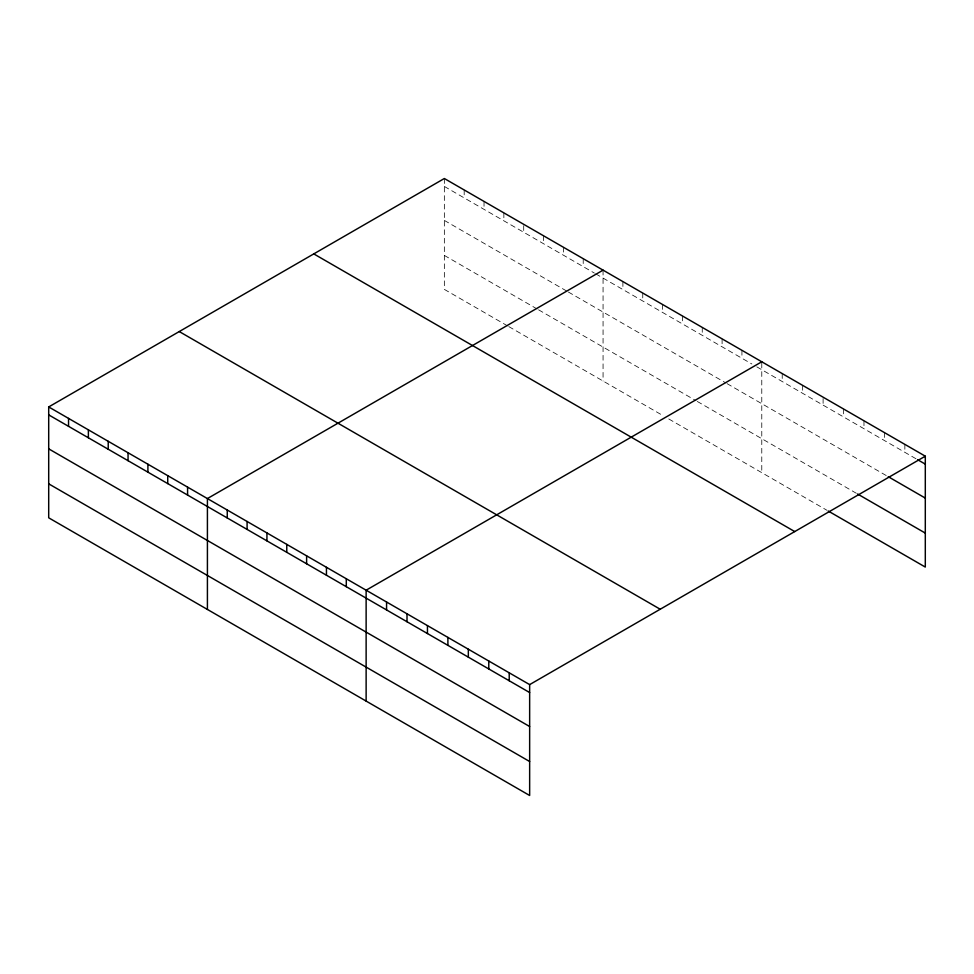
<?xml version="1.0" encoding="UTF-8"?>
<svg xmlns="http://www.w3.org/2000/svg" width="974" height="974" viewBox="0 0 974 974"><rect width="100%" height="100%" fill="white"/><g stroke="black" fill="none" stroke-linecap="round" stroke-linejoin="round"><path stroke-width="0.73" stroke-dasharray="4.87 3.65" d="M444.351 186.448L594.384 273.073M595.625 273.791L751.855 363.984M756.81 366.857L916.351 458.961M444.351 220.416L567.099 291.287M568.341 292.005L725.813 382.928M727.054 383.634L886.973 475.969M444.351 255.419L537.344 309.111M538.585 309.829L696.057 400.74M697.299 401.458L856.316 493.258M507.588 325.9L444.351 289.388L444.351 178.51M508.818 326.607L662.576 415.387M668.773 418.966L826.926 510.266M904.858 444.387L904.858 452.326M884.416 432.59L884.416 440.528M863.975 420.792L863.975 428.718M843.533 408.983L843.533 416.921M823.103 398.512L823.103 405.123M802.661 385.387L802.661 393.313M782.219 373.578L782.219 381.516M761.778 363.107L761.778 472.658M741.932 350.323L741.932 358.262M722.099 338.867L722.099 346.805M702.254 327.422L702.254 335.348M682.421 315.966L682.421 323.904M662.576 304.509L662.576 312.447M642.743 293.052L642.743 300.99M622.897 281.608L622.897 289.534M603.064 270.151L603.064 381.017M583.219 258.694L583.219 266.632M563.386 247.238L563.386 255.176M543.541 235.781L543.541 243.719M523.708 225.651L523.708 232.262M503.862 212.88L503.862 220.806M484.029 201.423L484.029 209.361M464.184 189.967L464.184 197.905"/><path stroke-width="1.46" d="M48.7 406.937L529.649 684.612L529.649 795.49L48.7 517.815L48.7 406.937L444.351 178.51L925.3 456.185L925.3 567.063L828.204 511.009M603.064 270.151L207.413 498.566L207.413 609.444M761.778 361.78L366.127 590.207L366.127 701.073M529.649 684.612L925.3 456.185M917.63 459.704L925.3 464.123M888.251 476.7L925.3 498.091M857.595 494.001L925.3 533.095M313.786 253.897L794.735 531.573M179.265 331.562L660.214 609.237M48.7 414.875L529.649 692.551M48.7 448.844L529.649 726.519M48.7 483.834L529.649 761.522M509.219 672.815L509.219 680.753M488.778 661.017L488.778 668.943M468.336 649.208L468.336 657.146M447.894 637.41L447.894 645.348M427.452 625.612L427.452 633.538M407.01 613.803L407.01 621.741M386.568 602.005L386.568 609.943M346.294 578.751L346.294 586.689M326.448 567.294L326.448 575.232M306.615 555.837L306.615 563.776M286.77 544.393L286.77 552.319M266.937 532.936L266.937 540.874M247.092 521.48L247.092 529.418M227.259 510.023L227.259 517.961M187.58 487.122L187.58 495.048M167.735 475.665L167.735 483.603M147.902 464.208L147.902 472.147M128.057 452.752L128.057 460.69M108.224 441.295L108.224 449.233M88.378 429.851L88.378 437.776M68.545 418.394L68.545 426.332"/></g></svg>
